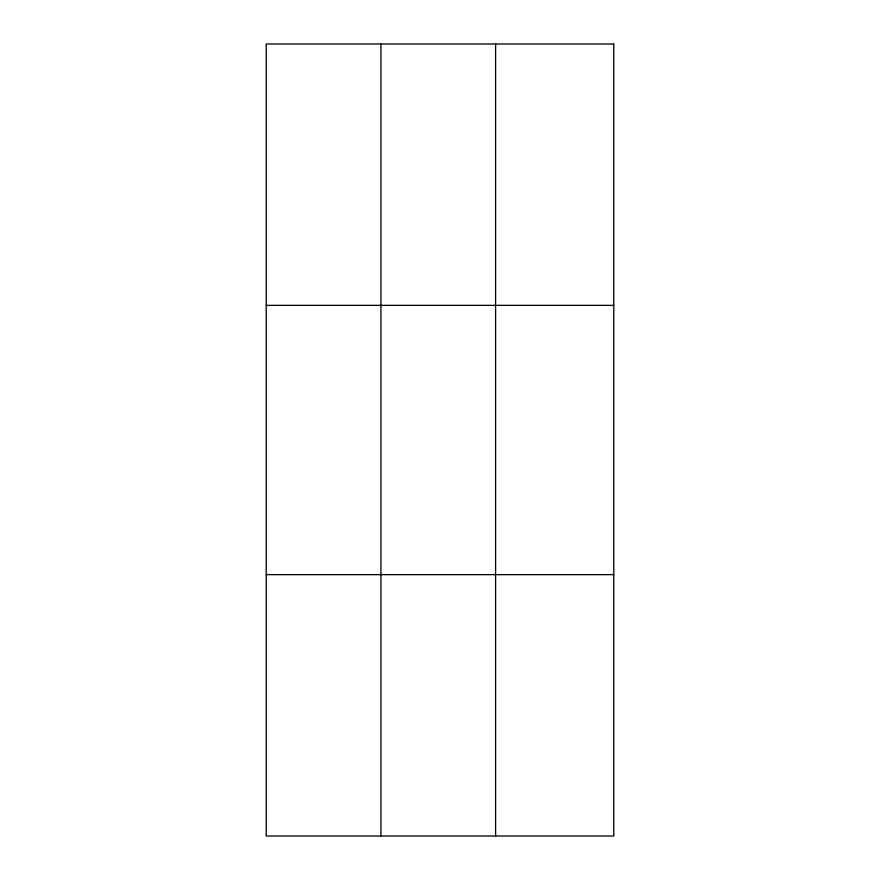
<?xml version="1.0" encoding="UTF-8"?>
<svg xmlns="http://www.w3.org/2000/svg" width="880" height="880" viewBox="0 0 880 880"><rect width="100%" height="100%" fill="white"/><g stroke="black" fill="none" stroke-linecap="round" stroke-linejoin="round"><path stroke-width="1.32" d="M380.919 836L380.919 44M495.605 836L495.605 44M266.244 305.36L613.756 305.36M266.244 574.64L613.756 574.64M613.756 44L613.756 836L266.244 836L266.244 44L613.756 44"/></g></svg>
